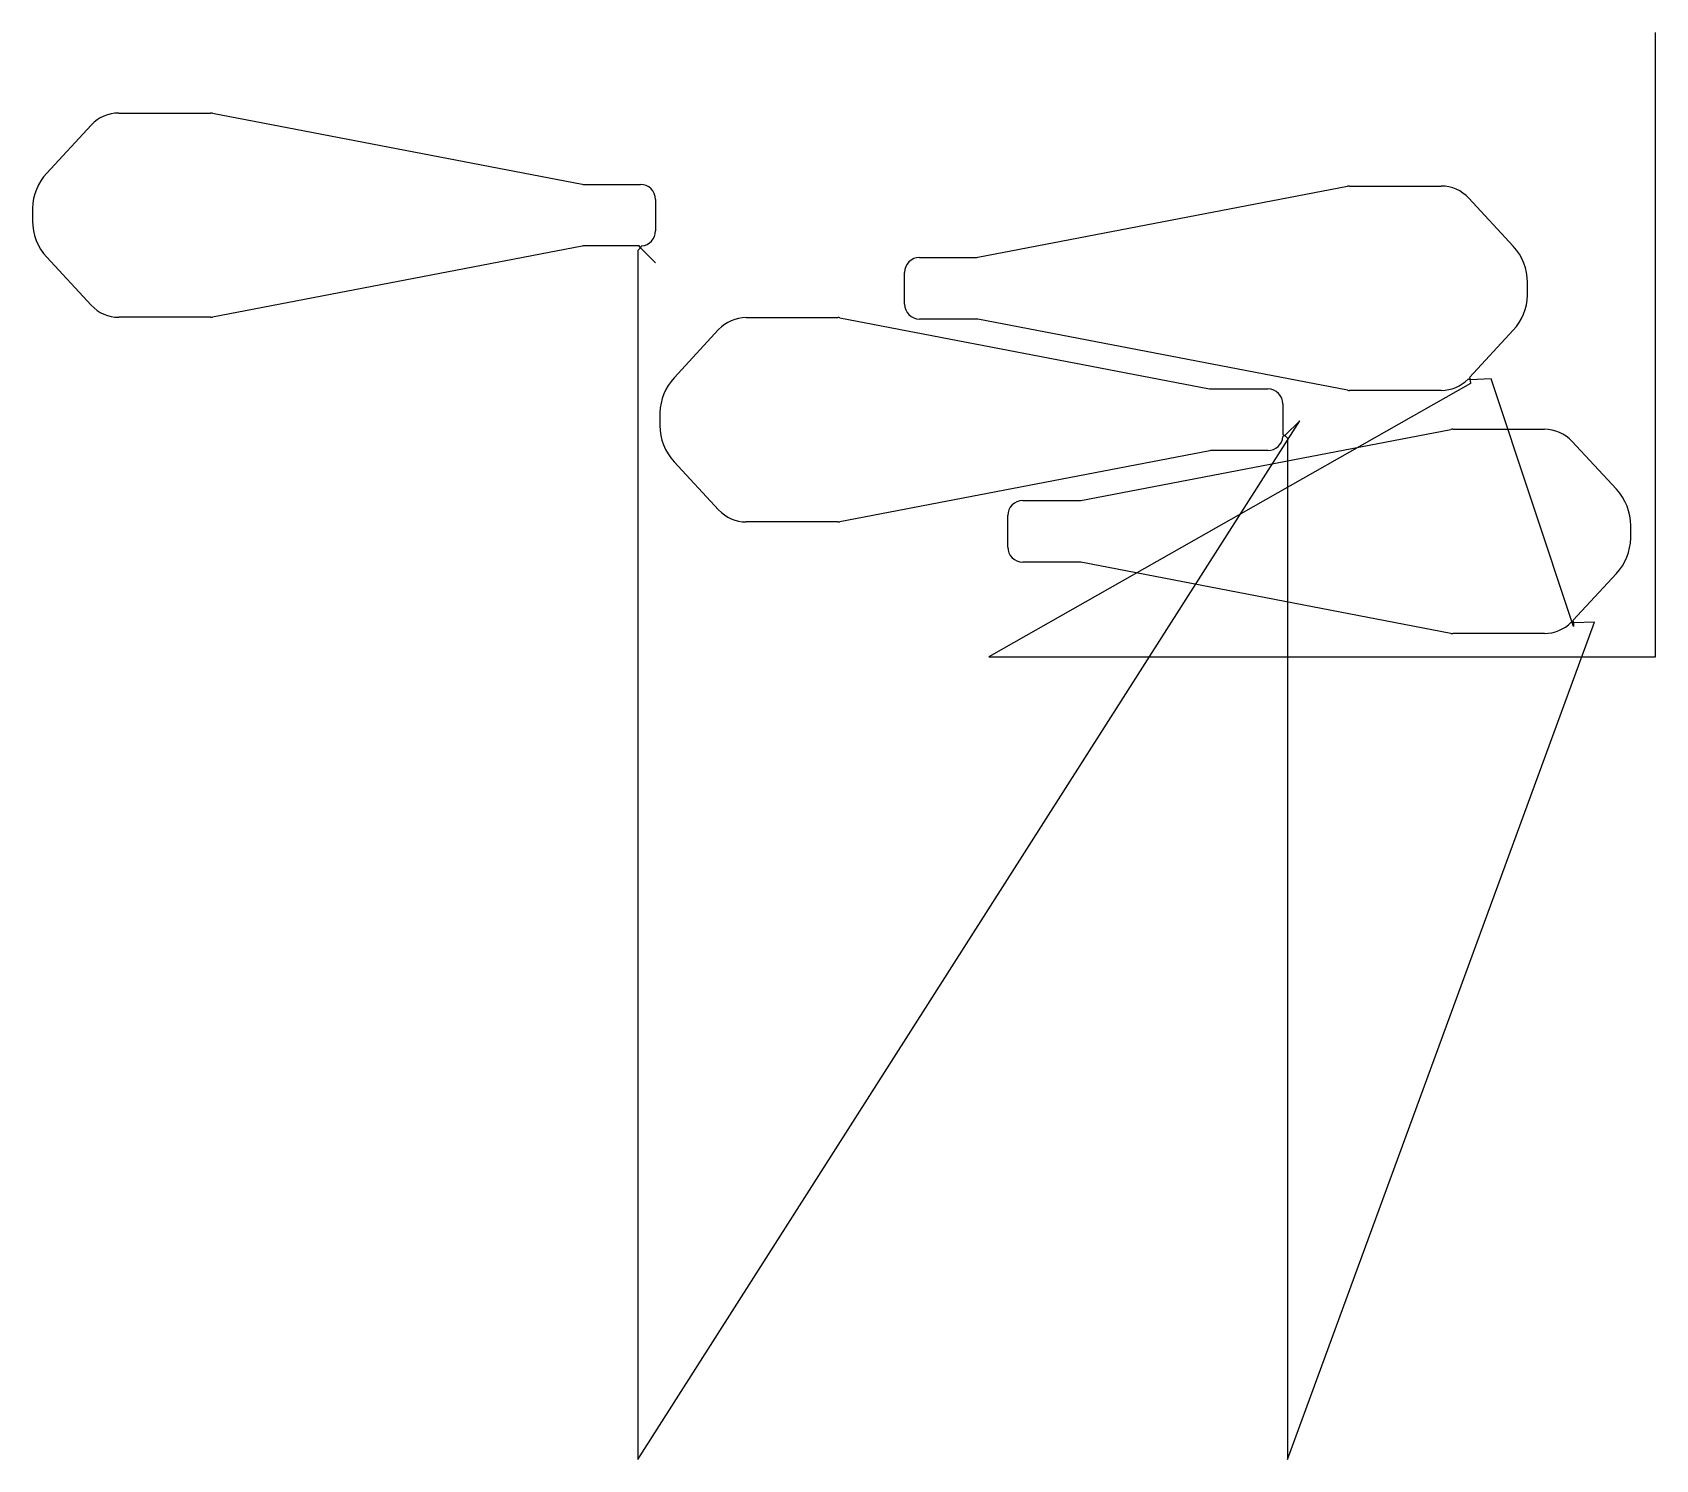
# Model space of a CAD drawing. Header units: metres. Extents: x 7 to 2168, y 0 to 1900.
import ezdxf

# ---------------------------------------------------------------- set-up
doc = ezdxf.new("R2010")
doc.units = ezdxf.units.M

msp = doc.modelspace()

# ---------------------------------------------------------------- linework, layer by layer
at = {"layer": 'TOOL_0'}
for p, q in [((2168.288, 1898.995), (2168.288, 1899.995)), ((2168.288, 1068.617), (2168.288, 1898.995)), ((26.117, 1712.73), (85.377, 1776.725)), ((122.063, 1792.753), (244.15, 1792.753)), ((246.784, 1792.587), (739.166, 1697.932)), ((741.773, 1697.752), (816.644, 1697.752)), ((1265.799, 1600.628), (1758.233, 1695.291)), ((1760.867, 1695.457), (1882.954, 1695.457)), ((836.644, 1677.752), (836.644, 1635.752)), ((1919.64, 1679.429), (1978.9, 1615.434)), ((85.377, 1536.781), (26.118, 1600.775)), ((739.22, 1615.582), (246.786, 1520.919)), ((815.147, 1615.753), (741.776, 1615.753)), ((816.692, 1613.18), (813.156, 1609.644)), ((813.156, 1609.644), (813.156, -0.002)), ((816.696, 1613.182), (815.147, 1615.753)), ((818.143, 1615.808), (816.692, 1613.18)), ((836.495, 1593.383), (816.696, 1613.182)), ((1188.372, 1600.457), (1263.243, 1600.457)), ((1168.372, 1538.457), (1168.372, 1580.457)), ((244.151, 1520.753), (122.064, 1520.753)), ((957.486, 1520.358), (1079.573, 1520.358)), ((1082.207, 1520.192), (1574.589, 1425.537)), ((1263.243, 1518.457), (1188.372, 1518.457)), ((1758.233, 1423.623), (1265.851, 1518.277)), ((861.54, 1440.335), (920.8, 1504.33)), ((1978.9, 1503.478), (1920.66, 1440.584)), ((1921.719, 1432.714), (1280.492, 1068.617)), ((1921.527, 1437.711), (1918.605, 1438.399)), ((1920.66, 1440.584), (1921.527, 1437.71)), ((1949.507, 1438.786), (1921.527, 1437.711)), ((1921.527, 1437.71), (1921.719, 1432.714)), ((2059.068, 1109.016), (1949.507, 1438.786)), ((1577.196, 1425.357), (1652.067, 1425.357)), ((1672.067, 1405.357), (1672.067, 1364.857)), ((1882.954, 1423.457), (1760.868, 1423.457)), ((813.156, -0.002), (1694.441, 1383.109)), ((1403.148, 1276.93), (1895.582, 1371.593)), ((1674.642, 1363.31), (1672.014, 1361.859)), ((1672.067, 1364.857), (1674.638, 1363.309)), ((1674.638, 1363.309), (1678.174, 1359.773)), ((1694.441, 1383.109), (1674.642, 1363.31)), ((1898.216, 1371.759), (2020.303, 1371.759)), ((1574.643, 1343.187), (1082.209, 1248.524)), ((1652.07, 1343.358), (1577.199, 1343.358)), ((1678.174, 1359.773), (1678.174, -0.004)), ((2056.989, 1355.731), (2116.249, 1291.736)), ((920.8, 1264.386), (861.541, 1328.38)), ((1325.721, 1276.759), (1400.592, 1276.759)), ((1305.721, 1214.759), (1305.721, 1256.759)), ((1079.574, 1248.358), (957.487, 1248.358)), ((1400.592, 1194.759), (1325.721, 1194.759)), ((1895.582, 1099.925), (1403.2, 1194.579)), ((2116.249, 1179.78), (2058.009, 1116.886)), ((1678.174, -0.004), (2086.855, 1115.088)), ((2058.876, 1114.013), (2055.954, 1114.701)), ((2058.009, 1116.886), (2058.876, 1114.012)), ((2086.855, 1115.088), (2058.876, 1114.013)), ((2058.876, 1114.012), (2059.068, 1109.016)), ((2020.303, 1099.759), (1898.217, 1099.759)), ((1280.492, 1068.617), (2168.288, 1068.617))]:
    msp.add_line(p, q, dxfattribs=at)
for centre, radius, start, end in [((122.063, 1742.753), 50, 90, 137.199671), ((243.987, 1769.133), 23.621, 83.199326, 89.604612), ((78.465, 1664.292), 71.32, 137.22168, 178.638176), ((741.774, 1716.752), 19, 262.110427, 269.996984), ((816.644, 1677.752), 20, 0, 90), ((1761.031, 1671.836), 23.621, 90.397797, 96.802795), ((1882.954, 1645.457), 50, 42.800329, 90), ((726.702, 1656.753), 719.596, 179.264749, 180.602512), ((78.396, 1649.185), 71.25, 179.999196, 222.800024), ((816.644, 1635.752), 20, 274.298295, 0), ((741.787, 1596.425), 19.328, 90.032608, 97.632058), ((1188.372, 1580.457), 20, 90, 180), ((1263.232, 1619.785), 19.328, 270.032608, 277.632058), ((1926.622, 1567.024), 71.25, 0, 42.800024), ((1278.316, 1559.457), 719.596, 359.26467, 0.602512), ((122.064, 1570.753), 50, 222.799551, 270), ((1188.372, 1538.457), 20, 180, 270), ((1926.553, 1551.917), 71.32, 317.220544, 358.638176), ((243.988, 1544.374), 23.621, 270.395371, 276.802795), ((957.486, 1470.358), 50, 90, 137.199671), ((1079.41, 1496.738), 23.621, 83.199326, 89.604612), ((1263.243, 1499.457), 19, 82.110427, 90), ((913.888, 1391.897), 71.32, 137.22168, 178.638176), ((1882.954, 1473.457), 50.001, 270, 315.480499), ((1577.197, 1444.357), 19, 262.110427, 269.996984), ((1652.067, 1405.357), 20, 0, 90), ((1761.031, 1447.077), 23.621, 263.196917, 269.604612), ((1562.125, 1384.358), 719.596, 179.264749, 180.602512), ((913.819, 1376.79), 71.25, 179.999196, 222.800024), ((1652.07, 1363.358), 20, 270, 355.701705), ((1898.38, 1348.138), 23.621, 90.397797, 96.802795), ((2020.303, 1321.759), 50, 42.800329, 90), ((1577.21, 1324.03), 19.328, 90.032608, 97.632058), ((1325.721, 1256.759), 20, 90, 180), ((1400.581, 1296.087), 19.328, 270.032608, 277.632058), ((2063.971, 1243.326), 71.25, 0, 42.800024), ((957.487, 1298.358), 50, 222.799551, 270), ((1079.411, 1271.979), 23.621, 270.395371, 276.802795), ((1415.665, 1235.759), 719.596, 359.26467, 0.602512), ((1325.721, 1214.759), 20, 180, 270), ((2063.902, 1228.219), 71.32, 317.220544, 358.638176), ((1400.592, 1175.759), 19, 82.110427, 90), ((2020.303, 1149.759), 50.001, 270, 315.480499), ((1898.38, 1123.379), 23.621, 263.196917, 269.604612)]:
    msp.add_arc(centre, radius, start, end, dxfattribs=at)

doc.saveas('drawing.dxf')
